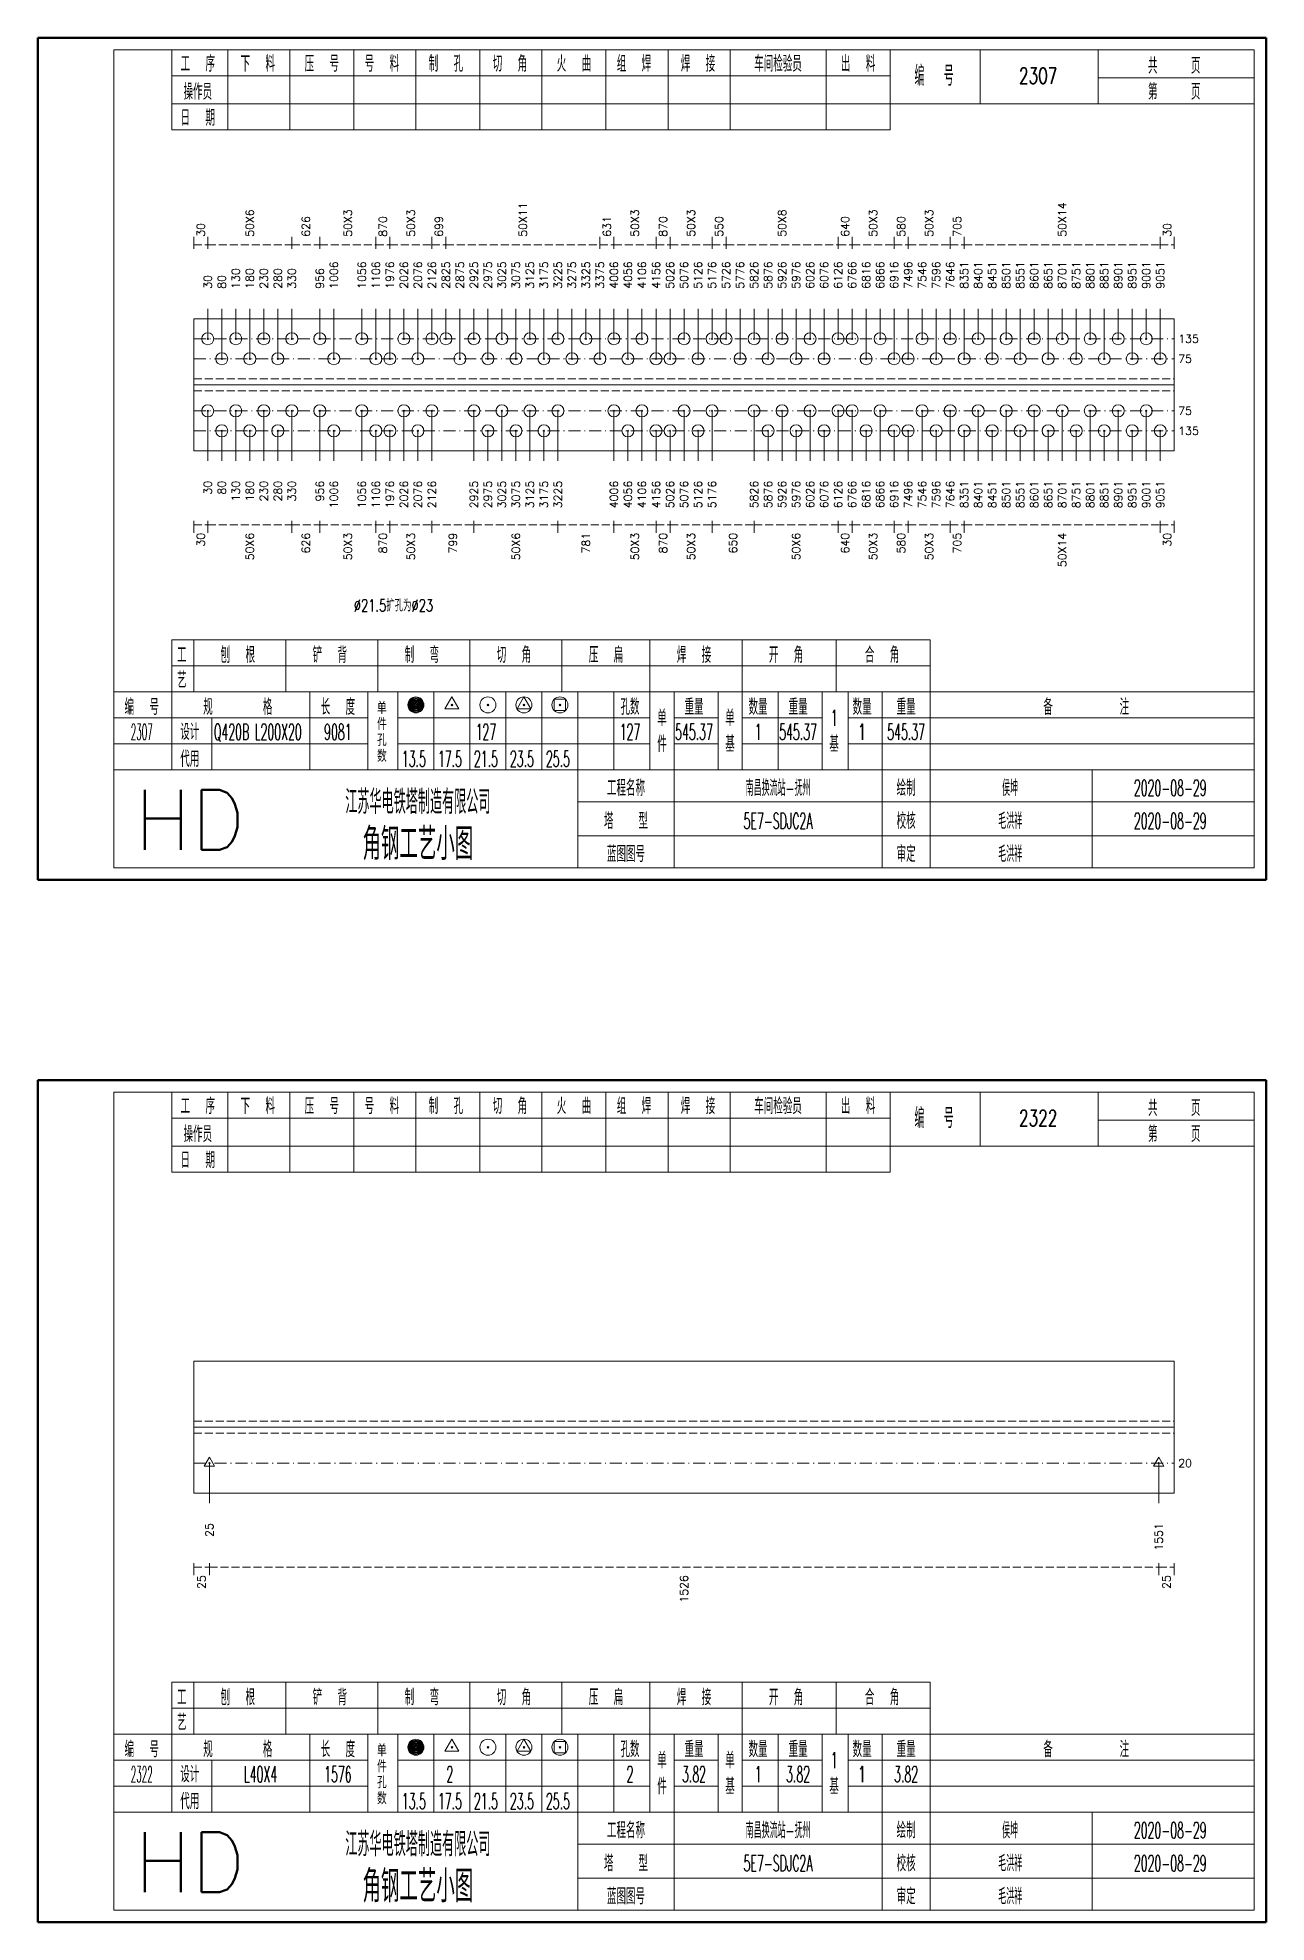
# Model space of a CAD drawing. Extents: x 0 to 5305, y 0 to 1513.
# Drawn here: x 1428 to 1735, y 260.5 to 731.5 of the extents above; entities that cross this region are included whole.
import ezdxf
from ezdxf.enums import TextEntityAlignment as Align

# ---------------------------------------------------------------- set-up
doc = ezdxf.new("R2010")
doc.units = 0
doc.header["$MEASUREMENT"] = 0
doc.linetypes.add('一点画线', pattern=[5.2, 3, -1, 0.2, -1])
doc.linetypes.add('虚线', pattern=[2.75, 2, -0.75])
doc.layers.get('0').update_dxf_attribs({"linetype": 'CONTINUOUS', "lineweight": 25})
doc.layers.add('1', color=7, linetype='CONTINUOUS', lineweight=25)
doc.layers.add('4', color=7, linetype='CONTINUOUS', lineweight=25)
doc.styles.get("Standard").update_dxf_attribs({"font": 'simplex.shx', "width": 0.7, "height": 3, "bigfont": 'gbhzfs.shx'})

msp = doc.modelspace()

# ---------------------------------------------------------------- linework, layer by layer
at = {"color": 8, "linetype": 'Continuous', "lineweight": 9}
for p, q in [((1467, 678.75), (1467, 681.75)), ((1470.5, 678.75), (1470.5, 681.75)), ((1470.5, 678.75), (1470.5, 681.75)), ((1491.5, 678.75), (1491.5, 681.75)), ((1491.5, 678.75), (1491.5, 681.75)), ((1498.5, 678.75), (1498.5, 681.75)), ((1498.5, 678.75), (1498.5, 681.75)), ((1512.5, 678.75), (1512.5, 681.75)), ((1512.5, 678.75), (1512.5, 681.75)), ((1516, 678.75), (1516, 681.75)), ((1516, 678.75), (1516, 681.75)), ((1526.5, 678.75), (1526.5, 681.75)), ((1526.5, 678.75), (1526.5, 681.75)), ((1530, 678.75), (1530, 681.75)), ((1530, 678.75), (1530, 681.75)), ((1568.5, 678.75), (1568.5, 681.75)), ((1568.5, 678.75), (1568.5, 681.75)), ((1572, 678.75), (1572, 681.75)), ((1572, 678.75), (1572, 681.75)), ((1582.5, 678.75), (1582.5, 681.75)), ((1582.5, 678.75), (1582.5, 681.75)), ((1586, 678.75), (1586, 681.75)), ((1586, 678.75), (1586, 681.75)), ((1596.5, 678.75), (1596.5, 681.75)), ((1596.5, 678.75), (1596.5, 681.75)), ((1600, 678.75), (1600, 681.75)), ((1600, 678.75), (1600, 681.75)), ((1628, 678.75), (1628, 681.75)), ((1628, 678.75), (1628, 681.75)), ((1631.5, 678.75), (1631.5, 681.75)), ((1631.5, 678.75), (1631.5, 681.75)), ((1642, 678.75), (1642, 681.75)), ((1642, 678.75), (1642, 681.75)), ((1645.5, 678.75), (1645.5, 681.75)), ((1645.5, 678.75), (1645.5, 681.75)), ((1656, 678.75), (1656, 681.75)), ((1656, 678.75), (1656, 681.75)), ((1659.5, 678.75), (1659.5, 681.75)), ((1659.5, 678.75), (1659.5, 681.75)), ((1708.5, 678.75), (1708.5, 681.75)), ((1708.5, 678.75), (1708.5, 681.75)), ((1712, 678.75), (1712, 681.75)), ((1467, 610.75), (1467, 607.75)), ((1470.5, 610.75), (1470.5, 607.75)), ((1470.5, 610.75), (1470.5, 607.75)), ((1491.5, 610.75), (1491.5, 607.75)), ((1491.5, 610.75), (1491.5, 607.75)), ((1498.5, 610.75), (1498.5, 607.75)), ((1498.5, 610.75), (1498.5, 607.75)), ((1512.5, 610.75), (1512.5, 607.75)), ((1512.5, 610.75), (1512.5, 607.75)), ((1516, 610.75), (1516, 607.75)), ((1516, 610.75), (1516, 607.75)), ((1526.5, 610.75), (1526.5, 607.75)), ((1526.5, 610.75), (1526.5, 607.75)), ((1537, 610.75), (1537, 607.75)), ((1537, 610.75), (1537, 607.75)), ((1558, 610.75), (1558, 607.75)), ((1558, 610.75), (1558, 607.75)), ((1572, 610.75), (1572, 607.75)), ((1572, 610.75), (1572, 607.75)), ((1582.5, 610.75), (1582.5, 607.75)), ((1582.5, 610.75), (1582.5, 607.75)), ((1586, 610.75), (1586, 607.75)), ((1586, 610.75), (1586, 607.75)), ((1596.5, 610.75), (1596.5, 607.75)), ((1596.5, 610.75), (1596.5, 607.75)), ((1607, 610.75), (1607, 607.75)), ((1607, 610.75), (1607, 607.75)), ((1628, 610.75), (1628, 607.75)), ((1628, 610.75), (1628, 607.75)), ((1631.5, 610.75), (1631.5, 607.75)), ((1631.5, 610.75), (1631.5, 607.75)), ((1642, 610.75), (1642, 607.75)), ((1642, 610.75), (1642, 607.75)), ((1645.5, 610.75), (1645.5, 607.75)), ((1645.5, 610.75), (1645.5, 607.75)), ((1656, 610.75), (1656, 607.75)), ((1656, 610.75), (1656, 607.75)), ((1659.5, 610.75), (1659.5, 607.75)), ((1659.5, 610.75), (1659.5, 607.75)), ((1708.5, 610.75), (1708.5, 607.75)), ((1708.5, 610.75), (1708.5, 607.75)), ((1712, 610.75), (1712, 607.75)), ((1467, 350.25), (1467, 347.25)), ((1470.89, 350.25), (1470.89, 347.25)), ((1470.89, 350.25), (1470.89, 347.25)), ((1708.11, 350.25), (1708.11, 347.25)), ((1708.11, 350.25), (1708.11, 347.25)), ((1712, 350.25), (1712, 347.25))]:
    msp.add_line(p, q, dxfattribs=at)
at = {"color": 8, "linetype": '虚线', "lineweight": 9}
for p, q in [((1467, 679.75), (1470.5, 679.75)), ((1470.5, 679.75), (1491.5, 679.75)), ((1491.5, 679.75), (1498.5, 679.75)), ((1498.5, 679.75), (1512.5, 679.75)), ((1512.5, 679.75), (1516, 679.75)), ((1516, 679.75), (1526.5, 679.75)), ((1526.5, 679.75), (1530, 679.75)), ((1530, 679.75), (1568.5, 679.75)), ((1568.5, 679.75), (1572, 679.75)), ((1572, 679.75), (1582.5, 679.75)), ((1582.5, 679.75), (1586, 679.75)), ((1586, 679.75), (1596.5, 679.75)), ((1596.5, 679.75), (1600, 679.75)), ((1600, 679.75), (1628, 679.75)), ((1628, 679.75), (1631.5, 679.75)), ((1631.5, 679.75), (1642, 679.75)), ((1642, 679.75), (1645.5, 679.75)), ((1645.5, 679.75), (1656, 679.75)), ((1656, 679.75), (1659.5, 679.75)), ((1659.5, 679.75), (1708.5, 679.75)), ((1708.5, 679.75), (1712, 679.75)), ((1467, 609.75), (1470.5, 609.75)), ((1470.5, 609.75), (1491.5, 609.75)), ((1491.5, 609.75), (1498.5, 609.75)), ((1498.5, 609.75), (1512.5, 609.75)), ((1512.5, 609.75), (1516, 609.75)), ((1516, 609.75), (1526.5, 609.75)), ((1526.5, 609.75), (1537, 609.75)), ((1537, 609.75), (1558, 609.75)), ((1558, 609.75), (1572, 609.75)), ((1572, 609.75), (1582.5, 609.75)), ((1582.5, 609.75), (1586, 609.75)), ((1586, 609.75), (1596.5, 609.75)), ((1596.5, 609.75), (1607, 609.75)), ((1607, 609.75), (1628, 609.75)), ((1628, 609.75), (1631.5, 609.75)), ((1631.5, 609.75), (1642, 609.75)), ((1642, 609.75), (1645.5, 609.75)), ((1645.5, 609.75), (1656, 609.75)), ((1656, 609.75), (1659.5, 609.75)), ((1659.5, 609.75), (1708.5, 609.75)), ((1708.5, 609.75), (1712, 609.75)), ((1467, 349.25), (1470.89, 349.25)), ((1470.89, 349.25), (1708.11, 349.25)), ((1708.11, 349.25), (1712, 349.25))]:
    msp.add_line(p, q, dxfattribs=at)
at = {"color": 7, "linetype": 'Continuous', "lineweight": 18}
for p, q in [((1467, 661.25), (1467, 628.25)), ((1467, 661.25), (1712, 661.25)), ((1712, 661.25), (1712, 628.25)), ((1467, 644.75), (1712, 644.75)), ((1467, 400.75), (1467, 367.75)), ((1467, 400.75), (1712, 400.75)), ((1712, 400.75), (1712, 367.75)), ((1467, 384.25), (1712, 384.25))]:
    msp.add_line(p, q, dxfattribs=at)
at = {"color": 7, "linetype": 'Continuous', "lineweight": 13}
for p, q in [((1470.5, 656.25), (1470.5, 663.75)), ((1474, 651.25), (1474, 663.75)), ((1477.5, 656.25), (1477.5, 663.75)), ((1481, 651.25), (1481, 663.75)), ((1484.5, 656.25), (1484.5, 663.75)), ((1488, 651.25), (1488, 663.75)), ((1491.5, 656.25), (1491.5, 663.75)), ((1498.5, 656.25), (1498.5, 663.75)), ((1502, 651.25), (1502, 663.75)), ((1509, 656.25), (1509, 663.75)), ((1512.5, 651.25), (1512.5, 663.75)), ((1516, 651.25), (1516, 663.75)), ((1519.5, 656.25), (1519.5, 663.75)), ((1523, 651.25), (1523, 663.75)), ((1526.5, 656.25), (1526.5, 663.75)), ((1530, 656.25), (1530, 663.75)), ((1533.5, 651.25), (1533.5, 663.75)), ((1537, 656.25), (1537, 663.75)), ((1540.5, 651.25), (1540.5, 663.75)), ((1544, 656.25), (1544, 663.75)), ((1547.5, 651.25), (1547.5, 663.75)), ((1551, 656.25), (1551, 663.75)), ((1554.5, 651.25), (1554.5, 663.75)), ((1558, 656.25), (1558, 663.75)), ((1561.5, 651.25), (1561.5, 663.75)), ((1565, 656.25), (1565, 663.75)), ((1568.5, 651.25), (1568.5, 663.75)), ((1572, 656.25), (1572, 663.75)), ((1575.5, 651.25), (1575.5, 663.75)), ((1579, 656.25), (1579, 663.75)), ((1582.5, 651.25), (1582.5, 663.75)), ((1586, 651.25), (1586, 663.75)), ((1589.5, 656.25), (1589.5, 663.75)), ((1593, 651.25), (1593, 663.75)), ((1596.5, 656.25), (1596.5, 663.75)), ((1600, 656.25), (1600, 663.75)), ((1603.5, 651.25), (1603.5, 663.75)), ((1607, 656.25), (1607, 663.75)), ((1610.5, 651.25), (1610.5, 663.75)), ((1614, 656.25), (1614, 663.75)), ((1617.5, 651.25), (1617.5, 663.75)), ((1621, 656.25), (1621, 663.75)), ((1624.5, 651.25), (1624.5, 663.75)), ((1628, 656.25), (1628, 663.75)), ((1631.5, 656.25), (1631.5, 663.75)), ((1635, 651.25), (1635, 663.75)), ((1638.5, 656.25), (1638.5, 663.75)), ((1642, 651.25), (1642, 663.75)), ((1645.5, 651.25), (1645.5, 663.75)), ((1649, 656.25), (1649, 663.75)), ((1652.5, 651.25), (1652.5, 663.75)), ((1656, 656.25), (1656, 663.75)), ((1659.5, 651.25), (1659.5, 663.75)), ((1663, 656.25), (1663, 663.75)), ((1666.5, 651.25), (1666.5, 663.75)), ((1670, 656.25), (1670, 663.75)), ((1673.5, 651.25), (1673.5, 663.75)), ((1677, 656.25), (1677, 663.75)), ((1680.5, 651.25), (1680.5, 663.75)), ((1684, 656.25), (1684, 663.75)), ((1687.5, 651.25), (1687.5, 663.75)), ((1691, 656.25), (1691, 663.75)), ((1694.5, 651.25), (1694.5, 663.75)), ((1698, 656.25), (1698, 663.75)), ((1701.5, 651.25), (1701.5, 663.75)), ((1705, 656.25), (1705, 663.75)), ((1708.5, 651.25), (1708.5, 663.75)), ((1470.35, 656.1), (1470.65, 656.4)), ((1470.65, 656.1), (1470.35, 656.4)), ((1477.35, 656.1), (1477.65, 656.4)), ((1477.65, 656.1), (1477.35, 656.4)), ((1484.35, 656.1), (1484.65, 656.4)), ((1484.65, 656.1), (1484.35, 656.4)), ((1491.35, 656.1), (1491.65, 656.4)), ((1491.65, 656.1), (1491.35, 656.4)), ((1498.35, 656.1), (1498.65, 656.4)), ((1498.65, 656.1), (1498.35, 656.4)), ((1508.85, 656.1), (1509.15, 656.4)), ((1509.15, 656.1), (1508.85, 656.4)), ((1519.35, 656.1), (1519.65, 656.4)), ((1519.65, 656.1), (1519.35, 656.4)), ((1526.35, 656.1), (1526.65, 656.4)), ((1526.65, 656.1), (1526.35, 656.4)), ((1529.85, 656.1), (1530.15, 656.4)), ((1530.15, 656.1), (1529.85, 656.4)), ((1536.85, 656.1), (1537.15, 656.4)), ((1537.15, 656.1), (1536.85, 656.4)), ((1543.85, 656.1), (1544.15, 656.4)), ((1544.15, 656.1), (1543.85, 656.4)), ((1550.85, 656.1), (1551.15, 656.4)), ((1551.15, 656.1), (1550.85, 656.4)), ((1557.85, 656.1), (1558.15, 656.4)), ((1558.15, 656.1), (1557.85, 656.4)), ((1564.85, 656.1), (1565.15, 656.4)), ((1565.15, 656.1), (1564.85, 656.4)), ((1571.85, 656.1), (1572.15, 656.4)), ((1572.15, 656.1), (1571.85, 656.4)), ((1578.85, 656.1), (1579.15, 656.4)), ((1579.15, 656.1), (1578.85, 656.4)), ((1589.35, 656.1), (1589.65, 656.4)), ((1589.65, 656.1), (1589.35, 656.4)), ((1596.35, 656.1), (1596.65, 656.4)), ((1596.65, 656.1), (1596.35, 656.4)), ((1599.85, 656.1), (1600.15, 656.4)), ((1600.15, 656.1), (1599.85, 656.4)), ((1606.85, 656.1), (1607.15, 656.4)), ((1607.15, 656.1), (1606.85, 656.4)), ((1613.85, 656.1), (1614.15, 656.4)), ((1614.15, 656.1), (1613.85, 656.4)), ((1620.85, 656.1), (1621.15, 656.4)), ((1621.15, 656.1), (1620.85, 656.4)), ((1627.85, 656.1), (1628.15, 656.4)), ((1628.15, 656.1), (1627.85, 656.4)), ((1631.35, 656.1), (1631.65, 656.4)), ((1631.65, 656.1), (1631.35, 656.4)), ((1638.35, 656.1), (1638.65, 656.4)), ((1638.65, 656.1), (1638.35, 656.4)), ((1648.85, 656.1), (1649.15, 656.4)), ((1649.15, 656.1), (1648.85, 656.4)), ((1655.85, 656.1), (1656.15, 656.4)), ((1656.15, 656.1), (1655.85, 656.4)), ((1662.85, 656.1), (1663.15, 656.4)), ((1663.15, 656.1), (1662.85, 656.4)), ((1669.85, 656.1), (1670.15, 656.4)), ((1670.15, 656.1), (1669.85, 656.4)), ((1676.85, 656.1), (1677.15, 656.4)), ((1677.15, 656.1), (1676.85, 656.4)), ((1683.85, 656.1), (1684.15, 656.4)), ((1684.15, 656.1), (1683.85, 656.4)), ((1690.85, 656.1), (1691.15, 656.4)), ((1691.15, 656.1), (1690.85, 656.4)), ((1697.85, 656.1), (1698.15, 656.4)), ((1698.15, 656.1), (1697.85, 656.4)), ((1704.85, 656.1), (1705.15, 656.4)), ((1705.15, 656.1), (1704.85, 656.4)), ((1473.85, 651.1), (1474.15, 651.4)), ((1474.15, 651.1), (1473.85, 651.4)), ((1480.85, 651.1), (1481.15, 651.4)), ((1481.15, 651.1), (1480.85, 651.4)), ((1487.85, 651.1), (1488.15, 651.4)), ((1488.15, 651.1), (1487.85, 651.4)), ((1501.85, 651.1), (1502.15, 651.4)), ((1502.15, 651.1), (1501.85, 651.4)), ((1512.35, 651.1), (1512.65, 651.4)), ((1512.65, 651.1), (1512.35, 651.4)), ((1515.85, 651.1), (1516.15, 651.4)), ((1516.15, 651.1), (1515.85, 651.4)), ((1522.85, 651.1), (1523.15, 651.4)), ((1523.15, 651.1), (1522.85, 651.4)), ((1533.35, 651.1), (1533.65, 651.4)), ((1533.65, 651.1), (1533.35, 651.4)), ((1540.35, 651.1), (1540.65, 651.4)), ((1540.65, 651.1), (1540.35, 651.4)), ((1547.35, 651.1), (1547.65, 651.4)), ((1547.65, 651.1), (1547.35, 651.4)), ((1554.35, 651.1), (1554.65, 651.4)), ((1554.65, 651.1), (1554.35, 651.4)), ((1561.35, 651.1), (1561.65, 651.4)), ((1561.65, 651.1), (1561.35, 651.4)), ((1568.35, 651.1), (1568.65, 651.4)), ((1568.65, 651.1), (1568.35, 651.4)), ((1575.35, 651.1), (1575.65, 651.4)), ((1575.65, 651.1), (1575.35, 651.4)), ((1582.35, 651.1), (1582.65, 651.4)), ((1582.65, 651.1), (1582.35, 651.4)), ((1585.85, 651.1), (1586.15, 651.4)), ((1586.15, 651.1), (1585.85, 651.4)), ((1592.85, 651.1), (1593.15, 651.4)), ((1593.15, 651.1), (1592.85, 651.4)), ((1603.35, 651.1), (1603.65, 651.4)), ((1603.65, 651.1), (1603.35, 651.4)), ((1610.35, 651.1), (1610.65, 651.4)), ((1610.65, 651.1), (1610.35, 651.4)), ((1617.35, 651.1), (1617.65, 651.4)), ((1617.65, 651.1), (1617.35, 651.4)), ((1624.35, 651.1), (1624.65, 651.4)), ((1624.65, 651.1), (1624.35, 651.4)), ((1634.85, 651.1), (1635.15, 651.4)), ((1635.15, 651.1), (1634.85, 651.4)), ((1641.85, 651.1), (1642.15, 651.4)), ((1642.15, 651.1), (1641.85, 651.4)), ((1645.35, 651.1), (1645.65, 651.4)), ((1645.65, 651.1), (1645.35, 651.4)), ((1652.35, 651.1), (1652.65, 651.4)), ((1652.65, 651.1), (1652.35, 651.4)), ((1659.35, 651.1), (1659.65, 651.4)), ((1659.65, 651.1), (1659.35, 651.4)), ((1666.35, 651.1), (1666.65, 651.4)), ((1666.65, 651.1), (1666.35, 651.4)), ((1673.35, 651.1), (1673.65, 651.4)), ((1673.65, 651.1), (1673.35, 651.4)), ((1680.35, 651.1), (1680.65, 651.4)), ((1680.65, 651.1), (1680.35, 651.4)), ((1687.35, 651.1), (1687.65, 651.4)), ((1687.65, 651.1), (1687.35, 651.4)), ((1694.35, 651.1), (1694.65, 651.4)), ((1694.65, 651.1), (1694.35, 651.4)), ((1701.35, 651.1), (1701.65, 651.4)), ((1701.65, 651.1), (1701.35, 651.4)), ((1708.35, 651.1), (1708.65, 651.4)), ((1708.65, 651.1), (1708.35, 651.4)), ((1470.5, 638.25), (1470.5, 625.75)), ((1477.5, 638.25), (1477.5, 625.75)), ((1484.5, 638.25), (1484.5, 625.75)), ((1491.5, 638.25), (1491.5, 625.75)), ((1498.5, 638.25), (1498.5, 625.75)), ((1509, 638.25), (1509, 625.75)), ((1519.5, 638.25), (1519.5, 625.75)), ((1526.5, 638.25), (1526.5, 625.75)), ((1537, 638.25), (1537, 625.75)), ((1544, 638.25), (1544, 625.75)), ((1551, 638.25), (1551, 625.75)), ((1558, 638.25), (1558, 625.75)), ((1572, 638.25), (1572, 625.75)), ((1579, 638.25), (1579, 625.75)), ((1589.5, 638.25), (1589.5, 625.75)), ((1596.5, 638.25), (1596.5, 625.75)), ((1607, 638.25), (1607, 625.75)), ((1614, 638.25), (1614, 625.75)), ((1621, 638.25), (1621, 625.75)), ((1628, 638.25), (1628, 625.75)), ((1631.5, 638.25), (1631.5, 625.75)), ((1638.5, 638.25), (1638.5, 625.75)), ((1649, 638.25), (1649, 625.75)), ((1656, 638.25), (1656, 625.75)), ((1663, 638.25), (1663, 625.75)), ((1670, 638.25), (1670, 625.75)), ((1677, 638.25), (1677, 625.75)), ((1684, 638.25), (1684, 625.75)), ((1691, 638.25), (1691, 625.75)), ((1698, 638.25), (1698, 625.75)), ((1705, 638.25), (1705, 625.75)), ((1474, 633.25), (1474, 625.75)), ((1481, 633.25), (1481, 625.75)), ((1488, 633.25), (1488, 625.75)), ((1502, 633.25), (1502, 625.75)), ((1512.5, 633.25), (1512.5, 625.75)), ((1516, 633.25), (1516, 625.75)), ((1523, 633.25), (1523, 625.75)), ((1540.5, 633.25), (1540.5, 625.75)), ((1547.5, 633.25), (1547.5, 625.75)), ((1554.5, 633.25), (1554.5, 625.75)), ((1575.5, 633.25), (1575.5, 625.75)), ((1582.5, 633.25), (1582.5, 625.75)), ((1586, 633.25), (1586, 625.75)), ((1593, 633.25), (1593, 625.75)), ((1610.5, 633.25), (1610.5, 625.75)), ((1617.5, 633.25), (1617.5, 625.75)), ((1624.5, 633.25), (1624.5, 625.75)), ((1635, 633.25), (1635, 625.75)), ((1642, 633.25), (1642, 625.75)), ((1645.5, 633.25), (1645.5, 625.75)), ((1652.5, 633.25), (1652.5, 625.75)), ((1659.5, 633.25), (1659.5, 625.75)), ((1666.5, 633.25), (1666.5, 625.75)), ((1673.5, 633.25), (1673.5, 625.75)), ((1680.5, 633.25), (1680.5, 625.75)), ((1687.5, 633.25), (1687.5, 625.75)), ((1694.5, 633.25), (1694.5, 625.75)), ((1701.5, 633.25), (1701.5, 625.75)), ((1708.5, 633.25), (1708.5, 625.75)), ((1470.89, 375.25), (1470.89, 365.25)), ((1708.11, 375.25), (1708.11, 365.25))]:
    msp.add_line(p, q, dxfattribs=at)
at = {"color": 3, "linetype": '一点画线', "lineweight": 13}
for p, q in [((1467, 656.25), (1712, 656.25)), ((1467, 651.25), (1712, 651.25)), ((1467, 638.25), (1712, 638.25)), ((1467, 633.25), (1712, 633.25)), ((1467, 375.25), (1712, 375.25))]:
    msp.add_line(p, q, dxfattribs=at)
at = {"color": 1, "linetype": '虚线', "lineweight": 18}
for p, q in [((1467, 646.25), (1712, 646.25)), ((1467, 643.25), (1712, 643.25)), ((1467, 385.75), (1712, 385.75)), ((1467, 382.75), (1712, 382.75))]:
    msp.add_line(p, q, dxfattribs=at)
at = {"color": 7, "linetype": 'Continuous', "lineweight": 13}
for centre in [(1470.5, 656.25), (1477.5, 656.25), (1484.5, 656.25), (1491.5, 656.25), (1498.5, 656.25), (1509, 656.25), (1519.5, 656.25), (1526.5, 656.25), (1530, 656.25), (1537, 656.25), (1544, 656.25), (1551, 656.25), (1558, 656.25), (1565, 656.25), (1572, 656.25), (1579, 656.25), (1589.5, 656.25), (1596.5, 656.25), (1600, 656.25), (1607, 656.25), (1614, 656.25), (1621, 656.25), (1628, 656.25), (1631.5, 656.25), (1638.5, 656.25), (1649, 656.25), (1656, 656.25), (1663, 656.25), (1670, 656.25), (1677, 656.25), (1684, 656.25), (1691, 656.25), (1698, 656.25), (1705, 656.25), (1474, 651.25), (1481, 651.25), (1488, 651.25), (1502, 651.25), (1512.5, 651.25), (1516, 651.25), (1523, 651.25), (1533.5, 651.25), (1540.5, 651.25), (1547.5, 651.25), (1554.5, 651.25), (1561.5, 651.25), (1568.5, 651.25), (1575.5, 651.25), (1582.5, 651.25), (1586, 651.25), (1593, 651.25), (1603.5, 651.25), (1610.5, 651.25), (1617.5, 651.25), (1624.5, 651.25), (1635, 651.25), (1642, 651.25), (1645.5, 651.25), (1652.5, 651.25), (1659.5, 651.25), (1666.5, 651.25), (1673.5, 651.25), (1680.5, 651.25), (1687.5, 651.25), (1694.5, 651.25), (1701.5, 651.25), (1708.5, 651.25)]:
    msp.add_circle(centre, 1.5, dxfattribs=at)
at = {"layer": '1', "color": 7, "linetype": 'Continuous', "lineweight": 13}
for p, q in [((1470.35, 638.1), (1470.65, 638.4)), ((1470.65, 638.1), (1470.35, 638.4)), ((1477.35, 638.1), (1477.65, 638.4)), ((1477.65, 638.1), (1477.35, 638.4)), ((1484.35, 638.1), (1484.65, 638.4)), ((1484.65, 638.1), (1484.35, 638.4)), ((1491.35, 638.1), (1491.65, 638.4)), ((1491.65, 638.1), (1491.35, 638.4)), ((1498.35, 638.1), (1498.65, 638.4)), ((1498.65, 638.1), (1498.35, 638.4)), ((1508.85, 638.1), (1509.15, 638.4)), ((1509.15, 638.1), (1508.85, 638.4)), ((1519.35, 638.1), (1519.65, 638.4)), ((1519.65, 638.1), (1519.35, 638.4)), ((1526.35, 638.1), (1526.65, 638.4)), ((1526.65, 638.1), (1526.35, 638.4)), ((1536.85, 638.1), (1537.15, 638.4)), ((1537.15, 638.1), (1536.85, 638.4)), ((1543.85, 638.1), (1544.15, 638.4)), ((1544.15, 638.1), (1543.85, 638.4)), ((1550.85, 638.1), (1551.15, 638.4)), ((1551.15, 638.1), (1550.85, 638.4)), ((1557.85, 638.1), (1558.15, 638.4)), ((1558.15, 638.1), (1557.85, 638.4)), ((1571.85, 638.1), (1572.15, 638.4)), ((1572.15, 638.1), (1571.85, 638.4)), ((1578.85, 638.1), (1579.15, 638.4)), ((1579.15, 638.1), (1578.85, 638.4)), ((1589.35, 638.1), (1589.65, 638.4)), ((1589.65, 638.1), (1589.35, 638.4)), ((1596.35, 638.1), (1596.65, 638.4)), ((1596.65, 638.1), (1596.35, 638.4)), ((1606.85, 638.1), (1607.15, 638.4)), ((1607.15, 638.1), (1606.85, 638.4)), ((1613.85, 638.1), (1614.15, 638.4)), ((1614.15, 638.1), (1613.85, 638.4)), ((1620.85, 638.1), (1621.15, 638.4)), ((1621.15, 638.1), (1620.85, 638.4)), ((1627.85, 638.1), (1628.15, 638.4)), ((1628.15, 638.1), (1627.85, 638.4)), ((1631.35, 638.1), (1631.65, 638.4)), ((1631.65, 638.1), (1631.35, 638.4)), ((1638.35, 638.1), (1638.65, 638.4)), ((1638.65, 638.1), (1638.35, 638.4)), ((1648.85, 638.1), (1649.15, 638.4)), ((1649.15, 638.1), (1648.85, 638.4)), ((1655.85, 638.1), (1656.15, 638.4)), ((1656.15, 638.1), (1655.85, 638.4)), ((1662.85, 638.1), (1663.15, 638.4)), ((1663.15, 638.1), (1662.85, 638.4)), ((1669.85, 638.1), (1670.15, 638.4)), ((1670.15, 638.1), (1669.85, 638.4)), ((1676.85, 638.1), (1677.15, 638.4)), ((1677.15, 638.1), (1676.85, 638.4)), ((1683.85, 638.1), (1684.15, 638.4)), ((1684.15, 638.1), (1683.85, 638.4)), ((1690.85, 638.1), (1691.15, 638.4)), ((1691.15, 638.1), (1690.85, 638.4)), ((1697.85, 638.1), (1698.15, 638.4)), ((1698.15, 638.1), (1697.85, 638.4)), ((1704.85, 638.1), (1705.15, 638.4)), ((1705.15, 638.1), (1704.85, 638.4)), ((1473.85, 633.1), (1474.15, 633.4)), ((1474.15, 633.1), (1473.85, 633.4)), ((1480.85, 633.1), (1481.15, 633.4)), ((1481.15, 633.1), (1480.85, 633.4)), ((1487.85, 633.1), (1488.15, 633.4)), ((1488.15, 633.1), (1487.85, 633.4)), ((1501.85, 633.1), (1502.15, 633.4)), ((1502.15, 633.1), (1501.85, 633.4)), ((1512.35, 633.1), (1512.65, 633.4)), ((1512.65, 633.1), (1512.35, 633.4)), ((1515.85, 633.1), (1516.15, 633.4)), ((1516.15, 633.1), (1515.85, 633.4)), ((1522.85, 633.1), (1523.15, 633.4)), ((1523.15, 633.1), (1522.85, 633.4)), ((1540.35, 633.1), (1540.65, 633.4)), ((1540.65, 633.1), (1540.35, 633.4)), ((1547.35, 633.1), (1547.65, 633.4)), ((1547.65, 633.1), (1547.35, 633.4)), ((1554.35, 633.1), (1554.65, 633.4)), ((1554.65, 633.1), (1554.35, 633.4)), ((1575.35, 633.1), (1575.65, 633.4)), ((1575.65, 633.1), (1575.35, 633.4)), ((1582.35, 633.1), (1582.65, 633.4)), ((1582.65, 633.1), (1582.35, 633.4)), ((1585.85, 633.1), (1586.15, 633.4)), ((1586.15, 633.1), (1585.85, 633.4)), ((1592.85, 633.1), (1593.15, 633.4)), ((1593.15, 633.1), (1592.85, 633.4)), ((1610.35, 633.1), (1610.65, 633.4)), ((1610.65, 633.1), (1610.35, 633.4)), ((1617.35, 633.1), (1617.65, 633.4)), ((1617.65, 633.1), (1617.35, 633.4)), ((1624.35, 633.1), (1624.65, 633.4)), ((1624.65, 633.1), (1624.35, 633.4)), ((1634.85, 633.1), (1635.15, 633.4)), ((1635.15, 633.1), (1634.85, 633.4)), ((1641.85, 633.1), (1642.15, 633.4)), ((1642.15, 633.1), (1641.85, 633.4)), ((1645.35, 633.1), (1645.65, 633.4)), ((1645.65, 633.1), (1645.35, 633.4)), ((1652.35, 633.1), (1652.65, 633.4)), ((1652.65, 633.1), (1652.35, 633.4)), ((1659.35, 633.1), (1659.65, 633.4)), ((1659.65, 633.1), (1659.35, 633.4)), ((1666.35, 633.1), (1666.65, 633.4)), ((1666.65, 633.1), (1666.35, 633.4)), ((1673.35, 633.1), (1673.65, 633.4)), ((1673.65, 633.1), (1673.35, 633.4)), ((1680.35, 633.1), (1680.65, 633.4)), ((1680.65, 633.1), (1680.35, 633.4)), ((1687.35, 633.1), (1687.65, 633.4)), ((1687.65, 633.1), (1687.35, 633.4)), ((1694.35, 633.1), (1694.65, 633.4)), ((1694.65, 633.1), (1694.35, 633.4)), ((1701.35, 633.1), (1701.65, 633.4)), ((1701.65, 633.1), (1701.35, 633.4)), ((1708.35, 633.1), (1708.65, 633.4)), ((1708.65, 633.1), (1708.35, 633.4)), ((1470.89, 376.75), (1469.59, 374.5)), ((1469.59, 374.5), (1472.19, 374.5)), ((1470.74, 375.1), (1471.04, 375.4)), ((1471.04, 375.1), (1470.74, 375.4)), ((1472.19, 374.5), (1470.89, 376.75)), ((1708.11, 376.75), (1706.81, 374.5)), ((1706.81, 374.5), (1709.41, 374.5)), ((1707.96, 375.1), (1708.26, 375.4)), ((1708.26, 375.1), (1707.96, 375.4)), ((1709.41, 374.5), (1708.11, 376.75))]:
    msp.add_line(p, q, dxfattribs=at)
at = {"layer": '1', "color": 7, "linetype": 'Continuous', "lineweight": 18}
for p, q in [((1467, 628.25), (1712, 628.25)), ((1467, 367.75), (1712, 367.75))]:
    msp.add_line(p, q, dxfattribs=at)
at = {"layer": '1', "color": 7, "linetype": 'Continuous', "lineweight": 13}
for centre in [(1470.5, 638.25), (1477.5, 638.25), (1484.5, 638.25), (1491.5, 638.25), (1498.5, 638.25), (1509, 638.25), (1519.5, 638.25), (1526.5, 638.25), (1537, 638.25), (1544, 638.25), (1551, 638.25), (1558, 638.25), (1572, 638.25), (1579, 638.25), (1589.5, 638.25), (1596.5, 638.25), (1607, 638.25), (1614, 638.25), (1621, 638.25), (1628, 638.25), (1631.5, 638.25), (1638.5, 638.25), (1649, 638.25), (1656, 638.25), (1663, 638.25), (1670, 638.25), (1677, 638.25), (1684, 638.25), (1691, 638.25), (1698, 638.25), (1705, 638.25), (1474, 633.25), (1481, 633.25), (1488, 633.25), (1502, 633.25), (1512.5, 633.25), (1516, 633.25), (1523, 633.25), (1540.5, 633.25), (1547.5, 633.25), (1554.5, 633.25), (1575.5, 633.25), (1582.5, 633.25), (1586, 633.25), (1593, 633.25), (1610.5, 633.25), (1617.5, 633.25), (1624.5, 633.25), (1635, 633.25), (1642, 633.25), (1645.5, 633.25), (1652.5, 633.25), (1659.5, 633.25), (1666.5, 633.25), (1673.5, 633.25), (1680.5, 633.25), (1687.5, 633.25), (1694.5, 633.25), (1701.5, 633.25), (1708.5, 633.25)]:
    msp.add_circle(centre, 1.5, dxfattribs=at)
at = {"layer": '4', "color": 1, "linetype": 'Continuous', "lineweight": 50}
for p, q in [((1735, 731.5), (1428, 731.5)), ((1428, 731.5), (1428, 521)), ((1735, 521), (1735, 731.5)), ((1428, 521), (1735, 521)), ((1735, 471), (1428, 471)), ((1428, 471), (1428, 260.5)), ((1735, 260.5), (1735, 471)), ((1428, 260.5), (1735, 260.5))]:
    msp.add_line(p, q, dxfattribs=at)
at = {"layer": '4', "color": 1, "linetype": 'Continuous', "lineweight": 18}
for p, q in [((1732, 728.5), (1447, 728.5)), ((1447, 728.5), (1447, 524)), ((1461.5, 728.5), (1461.5, 708.5)), ((1475.5, 728.5), (1475.5, 708.5)), ((1491, 728.5), (1491, 708.5)), ((1507, 728.5), (1507, 708.5)), ((1522.5, 728.5), (1522.5, 708.5)), ((1538.5, 728.5), (1538.5, 708.5)), ((1554, 728.5), (1554, 708.5)), ((1570, 728.5), (1570, 708.5)), ((1585.5, 728.5), (1585.5, 708.5)), ((1601, 728.5), (1601, 708.5)), ((1625, 728.5), (1625, 708.5)), ((1641, 728.5), (1641, 708.5)), ((1663.5, 728.5), (1663.5, 715)), ((1693, 728.5), (1693, 715)), ((1732, 524), (1732, 728.5)), ((1461.5, 722), (1641, 722)), ((1693, 721.5), (1732, 721.5)), ((1461.5, 715), (1732, 715)), ((1461.5, 708.5), (1641, 708.5)), ((1461.5, 581), (1651, 581)), ((1461.5, 581), (1461.5, 568)), ((1467, 581), (1467, 568)), ((1490, 581), (1490, 568)), ((1513, 581), (1513, 568)), ((1536, 581), (1536, 568)), ((1559, 581), (1559, 568)), ((1581, 581), (1581, 568)), ((1604, 581), (1604, 568)), ((1627.5, 581), (1627.5, 568)), ((1651, 581), (1651, 568)), ((1461.5, 574.5), (1651, 574.5)), ((1447, 568), (1732, 568)), ((1461.5, 568), (1461.5, 548.5)), ((1496, 568), (1496, 548.5)), ((1510.5, 568), (1510.5, 548.5)), ((1518, 568), (1518, 548.5)), ((1527, 568), (1527, 548.5)), ((1536, 568), (1536, 548.5)), ((1545, 568), (1545, 548.5)), ((1554, 568), (1554, 548.5)), ((1563, 568), (1563, 548.5)), ((1572, 568), (1572, 548.5)), ((1581, 568), (1581, 548.5)), ((1587, 568), (1587, 548.5)), ((1598, 568), (1598, 548.5)), ((1604, 568), (1604, 548.5)), ((1613, 568), (1613, 548.5)), ((1624, 568), (1624, 548.5)), ((1630.5, 568), (1630.5, 548.5)), ((1639, 568), (1639, 548.5)), ((1651, 568), (1651, 548.5)), ((1447, 561.5), (1510.5, 561.5)), ((1471.5, 561.5), (1471.5, 548.5)), ((1518, 561.5), (1581, 561.5)), ((1587, 561.5), (1598, 561.5)), ((1604, 561.5), (1624, 561.5)), ((1630.5, 561.5), (1732, 561.5)), ((1447, 555), (1510.5, 555)), ((1518, 555), (1581, 555)), ((1587, 555), (1598, 555)), ((1604, 555), (1624, 555)), ((1630.5, 555), (1732, 555)), ((1447, 548.5), (1732, 548.5)), ((1563, 548.5), (1563, 524)), ((1587, 548.5), (1587, 524)), ((1639, 548.5), (1639, 524)), ((1651, 548.5), (1651, 524)), ((1691.5, 548.5), (1691.5, 524)), ((1563, 540.5), (1732, 540.5)), ((1563, 532), (1732, 532)), ((1447, 524), (1732, 524)), ((1732, 468), (1447, 468)), ((1447, 468), (1447, 263.5)), ((1461.5, 468), (1461.5, 448)), ((1475.5, 468), (1475.5, 448)), ((1491, 468), (1491, 448)), ((1507, 468), (1507, 448)), ((1522.5, 468), (1522.5, 448)), ((1538.5, 468), (1538.5, 448)), ((1554, 468), (1554, 448)), ((1570, 468), (1570, 448)), ((1585.5, 468), (1585.5, 448)), ((1601, 468), (1601, 448)), ((1625, 468), (1625, 448)), ((1641, 468), (1641, 448)), ((1663.5, 468), (1663.5, 454.5)), ((1693, 468), (1693, 454.5)), ((1732, 263.5), (1732, 468)), ((1461.5, 461.5), (1641, 461.5)), ((1693, 461), (1732, 461)), ((1461.5, 454.5), (1732, 454.5)), ((1461.5, 448), (1641, 448)), ((1461.5, 320.5), (1651, 320.5)), ((1461.5, 320.5), (1461.5, 307.5)), ((1467, 320.5), (1467, 307.5)), ((1490, 320.5), (1490, 307.5)), ((1513, 320.5), (1513, 307.5)), ((1536, 320.5), (1536, 307.5)), ((1559, 320.5), (1559, 307.5)), ((1581, 320.5), (1581, 307.5)), ((1604, 320.5), (1604, 307.5)), ((1627.5, 320.5), (1627.5, 307.5)), ((1651, 320.5), (1651, 307.5)), ((1461.5, 314), (1651, 314)), ((1447, 307.5), (1732, 307.5)), ((1461.5, 307.5), (1461.5, 288)), ((1496, 307.5), (1496, 288)), ((1510.5, 307.5), (1510.5, 288)), ((1518, 307.5), (1518, 288)), ((1527, 307.5), (1527, 288)), ((1536, 307.5), (1536, 288)), ((1545, 307.5), (1545, 288)), ((1554, 307.5), (1554, 288)), ((1563, 307.5), (1563, 288)), ((1572, 307.5), (1572, 288)), ((1581, 307.5), (1581, 288)), ((1587, 307.5), (1587, 288)), ((1598, 307.5), (1598, 288)), ((1604, 307.5), (1604, 288)), ((1613, 307.5), (1613, 288)), ((1624, 307.5), (1624, 288)), ((1630.5, 307.5), (1630.5, 288)), ((1639, 307.5), (1639, 288)), ((1651, 307.5), (1651, 288)), ((1447, 301), (1510.5, 301)), ((1471.5, 301), (1471.5, 288)), ((1518, 301), (1581, 301)), ((1587, 301), (1598, 301)), ((1604, 301), (1624, 301)), ((1630.5, 301), (1732, 301)), ((1447, 294.5), (1510.5, 294.5)), ((1518, 294.5), (1581, 294.5)), ((1587, 294.5), (1598, 294.5)), ((1604, 294.5), (1624, 294.5)), ((1630.5, 294.5), (1732, 294.5)), ((1447, 288), (1732, 288)), ((1563, 288), (1563, 263.5)), ((1587, 288), (1587, 263.5)), ((1639, 288), (1639, 263.5)), ((1651, 288), (1651, 263.5)), ((1691.5, 288), (1691.5, 263.5)), ((1563, 280), (1732, 280)), ((1563, 271.5), (1732, 271.5)), ((1447, 263.5), (1732, 263.5))]:
    msp.add_line(p, q, dxfattribs=at)
at = {"layer": '4', "color": 7, "linetype": 'Continuous', "lineweight": 13}
for p, q in [((1531.5, 566.75), (1529.77, 563.75)), ((1533.23, 563.75), (1531.5, 566.75)), ((1549.5, 566.75), (1547.77, 563.75)), ((1551.23, 563.75), (1549.5, 566.75)), ((1557.09, 563.34), (1557.09, 566.16)), ((1557.09, 566.16), (1559.91, 566.16)), ((1559.91, 566.16), (1559.91, 563.34)), ((1529.77, 563.75), (1533.23, 563.75)), ((1531.3, 564.55), (1531.7, 564.95)), ((1531.7, 564.55), (1531.3, 564.95)), ((1540.3, 564.55), (1540.7, 564.95)), ((1540.7, 564.55), (1540.3, 564.95)), ((1547.77, 563.75), (1551.23, 563.75)), ((1549.3, 564.55), (1549.7, 564.95)), ((1549.7, 564.55), (1549.3, 564.95)), ((1559.91, 563.34), (1557.09, 563.34)), ((1558.3, 564.55), (1558.7, 564.95)), ((1558.7, 564.55), (1558.3, 564.95)), ((1531.5, 306.25), (1529.77, 303.25)), ((1533.23, 303.25), (1531.5, 306.25)), ((1549.5, 306.25), (1547.77, 303.25)), ((1551.23, 303.25), (1549.5, 306.25)), ((1529.77, 303.25), (1533.23, 303.25)), ((1531.3, 304.05), (1531.7, 304.45)), ((1531.7, 304.05), (1531.3, 304.45)), ((1540.3, 304.05), (1540.7, 304.45)), ((1540.7, 304.05), (1540.3, 304.45)), ((1547.77, 303.25), (1551.23, 303.25)), ((1549.3, 304.05), (1549.7, 304.45)), ((1549.7, 304.05), (1549.3, 304.45)), ((1557.09, 302.84), (1557.09, 305.66)), ((1557.09, 305.66), (1559.91, 305.66)), ((1559.91, 302.84), (1557.09, 302.84)), ((1558.3, 304.05), (1558.7, 304.45)), ((1558.7, 304.05), (1558.3, 304.45)), ((1559.91, 305.66), (1559.91, 302.84))]:
    msp.add_line(p, q, dxfattribs=at)
for centre, radius in [((1522.5, 564.75), 2), ((1522.5, 564.75), 1.8), ((1522.5, 564.75), 1.6), ((1522.5, 564.75), 1.4), ((1522.5, 564.75), 1.2), ((1522.5, 564.75), 1), ((1522.5, 564.75), 0.8), ((1522.5, 564.75), 0.6), ((1540.5, 564.75), 2), ((1549.5, 564.75), 2), ((1558.5, 564.75), 2), ((1522.5, 564.75), 0.4), ((1522.5, 564.75), 0.2), ((1522.5, 304.25), 2), ((1540.5, 304.25), 2), ((1549.5, 304.25), 2), ((1558.5, 304.25), 2), ((1522.5, 304.25), 1.8), ((1522.5, 304.25), 1.6), ((1522.5, 304.25), 1.4), ((1522.5, 304.25), 1.2), ((1522.5, 304.25), 1), ((1522.5, 304.25), 0.8), ((1522.5, 304.25), 0.6), ((1522.5, 304.25), 0.4), ((1522.5, 304.25), 0.2)]:
    msp.add_circle(centre, radius, dxfattribs=at)

# ---------------------------------------------------------------- texts
at = {"color": 8, "linetype": 'Continuous', "lineweight": 9}
for s, p in [('50X6', (1481, 681.75)), ('50X3', (1505.5, 681.75)), ('50X3', (1521.25, 681.75)), ('50X11', (1549.25, 681.75)), ('50X3', (1577.25, 681.75)), ('50X3', (1591.25, 681.75)), ('50X8', (1614, 681.75)), ('50X3', (1636.75, 681.75)), ('50X3', (1650.75, 681.75)), ('50X14', (1684, 681.75)), ('30', (1468.75, 681.75)), ('626', (1495, 681.75)), ('870', (1514.25, 681.75)), ('699', (1528.25, 681.75)), ('631', (1570.25, 681.75)), ('870', (1584.25, 681.75)), ('550', (1598.25, 681.75)), ('640', (1629.75, 681.75)), ('580', (1643.75, 681.75)), ('705', (1657.75, 681.75)), ('30', (1710.25, 681.75))]:
    msp.add_text(s, height=2, rotation=90, dxfattribs=at).set_placement(p, align=Align.MIDDLE_LEFT)
at = {"color": 7, "linetype": 'Continuous', "lineweight": 13}
for s, p in [('130', (1477.5, 668.75)), ('180', (1481, 668.75)), ('230', (1484.5, 668.75)), ('280', (1488, 668.75)), ('330', (1491.5, 668.75)), ('956', (1498.5, 668.75)), ('1006', (1502, 668.75)), ('1056', (1509, 668.75)), ('1106', (1512.5, 668.75)), ('1976', (1516, 668.75)), ('2026', (1519.5, 668.75)), ('2076', (1523, 668.75)), ('2126', (1526.5, 668.75)), ('2825', (1530, 668.75)), ('2875', (1533.5, 668.75)), ('2925', (1537, 668.75)), ('2975', (1540.5, 668.75)), ('3025', (1544, 668.75)), ('3075', (1547.5, 668.75)), ('3125', (1551, 668.75)), ('3175', (1554.5, 668.75)), ('3225', (1558, 668.75)), ('3275', (1561.5, 668.75)), ('3325', (1565, 668.75)), ('3375', (1568.5, 668.75)), ('4006', (1572, 668.75)), ('4056', (1575.5, 668.75)), ('4106', (1579, 668.75)), ('4156', (1582.5, 668.75)), ('5026', (1586, 668.75)), ('5076', (1589.5, 668.75)), ('5126', (1593, 668.75)), ('5176', (1596.5, 668.75)), ('5726', (1600, 668.75)), ('5776', (1603.5, 668.75)), ('5826', (1607, 668.75)), ('5876', (1610.5, 668.75)), ('5926', (1614, 668.75)), ('5976', (1617.5, 668.75)), ('6026', (1621, 668.75)), ('6076', (1624.5, 668.75)), ('6126', (1628, 668.75)), ('6766', (1631.5, 668.75)), ('6816', (1635, 668.75)), ('6866', (1638.5, 668.75)), ('6916', (1642, 668.75)), ('7496', (1645.5, 668.75)), ('7546', (1649, 668.75)), ('7596', (1652.5, 668.75)), ('7646', (1656, 668.75)), ('8351', (1659.5, 668.75)), ('8401', (1663, 668.75)), ('8451', (1666.5, 668.75)), ('8501', (1670, 668.75)), ('8551', (1673.5, 668.75)), ('8601', (1677, 668.75)), ('8651', (1680.5, 668.75)), ('8701', (1684, 668.75)), ('8751', (1687.5, 668.75)), ('8801', (1691, 668.75)), ('8851', (1694.5, 668.75)), ('8901', (1698, 668.75)), ('8951', (1701.5, 668.75)), ('9001', (1705, 668.75)), ('9051', (1708.5, 668.75)), ('30', (1470.5, 668.75)), ('80', (1474, 668.75))]:
    msp.add_text(s, height=2, rotation=90, dxfattribs=at).set_placement(p, align=Align.MIDDLE_LEFT)
for s, p in [('135', (1713, 656.25)), ('75', (1713, 651.25)), ('75', (1713, 638.25)), ('135', (1713, 633.25)), ('20', (1713, 375.25))]:
    msp.add_text(s, height=2, dxfattribs=at).set_placement(p, align=Align.MIDDLE_LEFT)
at = {"color": 8, "linetype": 'Continuous', "lineweight": 9}
for s, p in [('30', (1468.75, 607.75)), ('50X6', (1481, 607.75)), ('626', (1495, 607.75)), ('50X3', (1505.5, 607.75)), ('870', (1514.25, 607.75)), ('50X3', (1521.25, 607.75)), ('799', (1531.75, 607.75)), ('50X6', (1547.5, 607.75)), ('781', (1565, 607.75)), ('50X3', (1577.25, 607.75)), ('870', (1584.25, 607.75)), ('50X3', (1591.25, 607.75)), ('650', (1601.75, 607.75)), ('50X6', (1617.5, 607.75)), ('640', (1629.75, 607.75)), ('50X3', (1636.75, 607.75)), ('580', (1643.75, 607.75)), ('50X3', (1650.75, 607.75)), ('705', (1657.75, 607.75)), ('50X14', (1684, 607.75)), ('30', (1710.25, 607.75)), ('25', (1468.94, 347.25)), ('1526', (1589.5, 347.25)), ('25', (1710.06, 347.25))]:
    msp.add_text(s, height=2, rotation=90, dxfattribs=at).set_placement(p, align=Align.MIDDLE_RIGHT)
at = {"color": 0, "linetype": 'Continuous', "insert": (1507, 591.12), "char_height": 3, "width": 77.4687, "attachment_point": 1}
msp.add_mtext('∅21.5扩孔为∅23', dxfattribs=at)
at = {"layer": '1', "color": 7, "linetype": 'Continuous', "lineweight": 13}
for s, p in [('30', (1470.5, 620.75)), ('80', (1474, 620.75)), ('130', (1477.5, 620.75)), ('180', (1481, 620.75)), ('230', (1484.5, 620.75)), ('280', (1488, 620.75)), ('330', (1491.5, 620.75)), ('956', (1498.5, 620.75)), ('1006', (1502, 620.75)), ('1056', (1509, 620.75)), ('1106', (1512.5, 620.75)), ('1976', (1516, 620.75)), ('2026', (1519.5, 620.75)), ('2076', (1523, 620.75)), ('2126', (1526.5, 620.75)), ('2925', (1537, 620.75)), ('2975', (1540.5, 620.75)), ('3025', (1544, 620.75)), ('3075', (1547.5, 620.75)), ('3125', (1551, 620.75)), ('3175', (1554.5, 620.75)), ('3225', (1558, 620.75)), ('4006', (1572, 620.75)), ('4056', (1575.5, 620.75)), ('4106', (1579, 620.75)), ('4156', (1582.5, 620.75)), ('5026', (1586, 620.75)), ('5076', (1589.5, 620.75)), ('5126', (1593, 620.75)), ('5176', (1596.5, 620.75)), ('5826', (1607, 620.75)), ('5876', (1610.5, 620.75)), ('5926', (1614, 620.75)), ('5976', (1617.5, 620.75)), ('6026', (1621, 620.75)), ('6076', (1624.5, 620.75)), ('6126', (1628, 620.75)), ('6766', (1631.5, 620.75)), ('6816', (1635, 620.75)), ('6866', (1638.5, 620.75)), ('6916', (1642, 620.75)), ('7496', (1645.5, 620.75)), ('7546', (1649, 620.75)), ('7596', (1652.5, 620.75)), ('7646', (1656, 620.75)), ('8351', (1659.5, 620.75)), ('8401', (1663, 620.75)), ('8451', (1666.5, 620.75)), ('8501', (1670, 620.75)), ('8551', (1673.5, 620.75)), ('8601', (1677, 620.75)), ('8651', (1680.5, 620.75)), ('8701', (1684, 620.75)), ('8751', (1687.5, 620.75)), ('8801', (1691, 620.75)), ('8851', (1694.5, 620.75)), ('8901', (1698, 620.75)), ('8951', (1701.5, 620.75)), ('9001', (1705, 620.75)), ('9051', (1708.5, 620.75)), ('25', (1470.89, 360.25)), ('1551', (1708.11, 360.25))]:
    msp.add_text(s, height=2, rotation=90, dxfattribs=at).set_placement(p, align=Align.MIDDLE_RIGHT)
at = {"layer": '4', "color": 1, "linetype": 'Continuous', "lineweight": 13}
for s, height, width, p in [('工  序', 4, 0.7, (1468, 725)), ('下  料', 4, 0.7, (1483, 725)), ('压  号', 4, 0.7, (1499, 725)), ('号  料', 4, 0.7, (1514, 725)), ('制  孔', 4, 0.7, (1530, 725)), ('切  角', 4, 0.7, (1546, 725)), ('火  曲', 4, 0.7, (1562, 725)), ('组  焊', 4, 0.7, (1577, 725)), ('焊  接', 4, 0.7, (1593, 725)), ('车间检验员', 4, 0.7, (1613, 725)), ('出  料', 4, 0.7, (1633, 725)), ('共    页', 4, 0.7, (1712, 724.5)), ('编  号', 5, 0.7, (1652, 722)), ('2307', 4, 0.7, (1678, 722)), ('操作员', 4, 0.7, (1468, 718)), ('第    页', 4, 0.7, (1712, 718)), ('日  期', 4, 0.7, (1468, 711.5)), ('刨  根', 4, 0.7, (1478, 577.25)), ('铲  背', 4, 0.7, (1501, 577.25)), ('制  弯', 4, 0.7, (1524, 577.25)), ('切  角', 4, 0.7, (1547, 577.25)), ('压  扁', 4, 0.7, (1570, 577.25)), ('焊  接', 4, 0.7, (1592, 577.25)), ('开  角', 4, 0.7, (1615, 577.25)), ('合  角', 4, 0.7, (1639, 577.25)), ('工', 4, 0.7, (1464, 577.25)), ('艺', 4, 0.7, (1464, 571)), ('编  号', 4, 0.7, (1454, 564.25)), ('规      格', 4, 0.7, (1478, 564.25)), ('长  度', 4, 0.7, (1503, 564.25)), ('孔数', 4, 0.7, (1576, 564.25)), ('重量', 4, 0.7, (1592, 564.25)), ('数量', 4, 0.7, (1608, 564.25)), ('重量', 4, 0.7, (1618, 564.25)), ('数量', 4, 0.7, (1634, 564.25)), ('重量', 4, 0.7, (1645, 564.25)), ('备        注', 4, 0.7, (1690, 564.25)), ('单', 4, 0.7, (1584, 561.5)), ('单', 4, 0.7, (1601, 561.5)), ('1', 4, 0.5, (1627, 561.5)), ('2307', 4, 0.4, (1454, 558)), ('设计', 4, 0.7, (1466, 558)), ('Q420B L200X20', 4, 0.5, (1483, 558)), ('9081', 4, 0.5, (1503, 558)), ('127', 4, 0.5, (1540, 558)), ('127', 4, 0.5, (1576, 558)), ('件', 4, 0.7, (1584, 555)), ('545.37', 4, 0.5, (1592, 558)), ('基', 4, 0.7, (1601, 555)), ('1', 4, 0.5, (1608, 558)), ('545.37', 4, 0.5, (1618, 558)), ('基', 4, 0.7, (1627, 555)), ('1', 4, 0.7, (1634, 558)), ('545.37', 4, 0.5, (1645, 558)), ('代用', 4, 0.7, (1466, 551.25)), ('13.5', 4, 0.5, (1522, 551.25)), ('17.5', 4, 0.5, (1531, 551.25)), ('21.5', 4, 0.5, (1540, 551.25)), ('23.5', 4, 0.5, (1549, 551.25)), ('25.5', 4, 0.5, (1558, 551.25)), ('工程名称', 4, 0.7, (1575, 544)), ('南昌换流站-抚州', 4, 0.5, (1613, 544)), ('绘制', 4, 0.7, (1645, 544)), ('侯坤', 4, 0.5, (1671, 544)), ('江苏华电铁塔制造有限公司', 6, 0.7, (1523, 540.5)), ('2020-08-29', 4, 0.5, (1711, 544)), ('塔   型', 4, 0.7, (1575, 535.75)), ('5E7-SDJC2A', 4, 0.5, (1613, 535.75)), ('校核', 4, 0.7, (1645, 535.75)), ('毛洪祥', 4, 0.5, (1671, 535.75)), ('2020-08-29', 4, 0.5, (1711, 535.75)), ('角钢工艺小图', 8, 0.8, (1523, 530)), ('蓝图图号', 4, 0.7, (1575, 527.5)), ('审定', 4, 0.7, (1645, 527.5)), ('毛洪祥', 4, 0.5, (1671, 527.5)), ('工  序', 4, 0.7, (1468, 464.5)), ('下  料', 4, 0.7, (1483, 464.5)), ('压  号', 4, 0.7, (1499, 464.5)), ('号  料', 4, 0.7, (1514, 464.5)), ('制  孔', 4, 0.7, (1530, 464.5)), ('切  角', 4, 0.7, (1546, 464.5)), ('火  曲', 4, 0.7, (1562, 464.5)), ('组  焊', 4, 0.7, (1577, 464.5)), ('焊  接', 4, 0.7, (1593, 464.5)), ('车间检验员', 4, 0.7, (1613, 464.5)), ('出  料', 4, 0.7, (1633, 464.5)), ('共    页', 4, 0.7, (1712, 464)), ('编  号', 5, 0.7, (1652, 461.5)), ('2322', 4, 0.7, (1678, 461.5)), ('操作员', 4, 0.7, (1468, 457.5)), ('第    页', 4, 0.7, (1712, 457.5)), ('日  期', 4, 0.7, (1468, 451)), ('工', 4, 0.7, (1464, 316.75)), ('刨  根', 4, 0.7, (1478, 316.75)), ('铲  背', 4, 0.7, (1501, 316.75)), ('制  弯', 4, 0.7, (1524, 316.75)), ('切  角', 4, 0.7, (1547, 316.75)), ('压  扁', 4, 0.7, (1570, 316.75)), ('焊  接', 4, 0.7, (1592, 316.75)), ('开  角', 4, 0.7, (1615, 316.75)), ('合  角', 4, 0.7, (1639, 316.75)), ('艺', 4, 0.7, (1464, 310.5)), ('编  号', 4, 0.7, (1454, 303.75)), ('规      格', 4, 0.7, (1478, 303.75)), ('长  度', 4, 0.7, (1503, 303.75)), ('孔数', 4, 0.7, (1576, 303.75)), ('数量', 4, 0.7, (1608, 303.75)), ('数量', 4, 0.7, (1634, 303.75)), ('备        注', 4, 0.7, (1690, 303.75)), ('单', 4, 0.7, (1584, 301)), ('重量', 4, 0.7, (1592, 303.75)), ('单', 4, 0.7, (1601, 301)), ('重量', 4, 0.7, (1618, 303.75)), ('1', 4, 0.5, (1627, 301)), ('重量', 4, 0.7, (1645, 303.75)), ('2322', 4, 0.4, (1454, 297.5)), ('设计', 4, 0.7, (1466, 297.5)), (' L40X4', 4, 0.5, (1483, 297.5)), ('1576', 4, 0.5, (1503, 297.5)), ('2', 4, 0.5, (1531, 297.5)), ('2', 4, 0.5, (1576, 297.5)), ('件', 4, 0.7, (1584, 294.5)), ('3.82', 4, 0.5, (1592, 297.5)), ('基', 4, 0.7, (1601, 294.5)), ('1', 4, 0.5, (1608, 297.5)), ('3.82', 4, 0.5, (1618, 297.5)), ('基', 4, 0.7, (1627, 294.5)), ('1', 4, 0.7, (1634, 297.5)), ('3.82', 4, 0.5, (1645, 297.5)), ('代用', 4, 0.7, (1466, 290.75)), ('13.5', 4, 0.5, (1522, 290.75)), ('17.5', 4, 0.5, (1531, 290.75)), ('21.5', 4, 0.5, (1540, 290.75)), ('23.5', 4, 0.5, (1549, 290.75)), ('25.5', 4, 0.5, (1558, 290.75)), ('江苏华电铁塔制造有限公司', 6, 0.7, (1523, 280)), ('工程名称', 4, 0.7, (1575, 283.5)), ('南昌换流站-抚州', 4, 0.5, (1613, 283.5)), ('绘制', 4, 0.7, (1645, 283.5)), ('侯坤', 4, 0.5, (1671, 283.5)), ('2020-08-29', 4, 0.5, (1711, 283.5)), ('角钢工艺小图', 8, 0.8, (1523, 269.5)), ('塔   型', 4, 0.7, (1575, 275.25)), ('5E7-SDJC2A', 4, 0.5, (1613, 275.25)), ('校核', 4, 0.7, (1645, 275.25)), ('毛洪祥', 4, 0.5, (1671, 275.25)), ('2020-08-29', 4, 0.5, (1711, 275.25)), ('蓝图图号', 4, 0.7, (1575, 267)), ('审定', 4, 0.7, (1645, 267)), ('毛洪祥', 4, 0.5, (1671, 267))]:
    msp.add_text(s, height=height, dxfattribs=dict(at, width=width)).set_placement(p, align=Align.MIDDLE_CENTER)
for s, height, p in [('单', 3, (1514, 564)), ('件', 3, (1514, 560)), ('孔', 3, (1514, 556)), ('数', 3, (1514, 552)), ('HD', 15, (1466, 536)), ('单', 3, (1514, 303.5)), ('件', 3, (1514, 299.5)), ('孔', 3, (1514, 295.5)), ('数', 3, (1514, 291.5)), ('HD', 15, (1466, 275.5))]:
    msp.add_text(s, height=height, dxfattribs=at).set_placement(p, align=Align.MIDDLE_CENTER)

doc.saveas('drawing.dxf')
